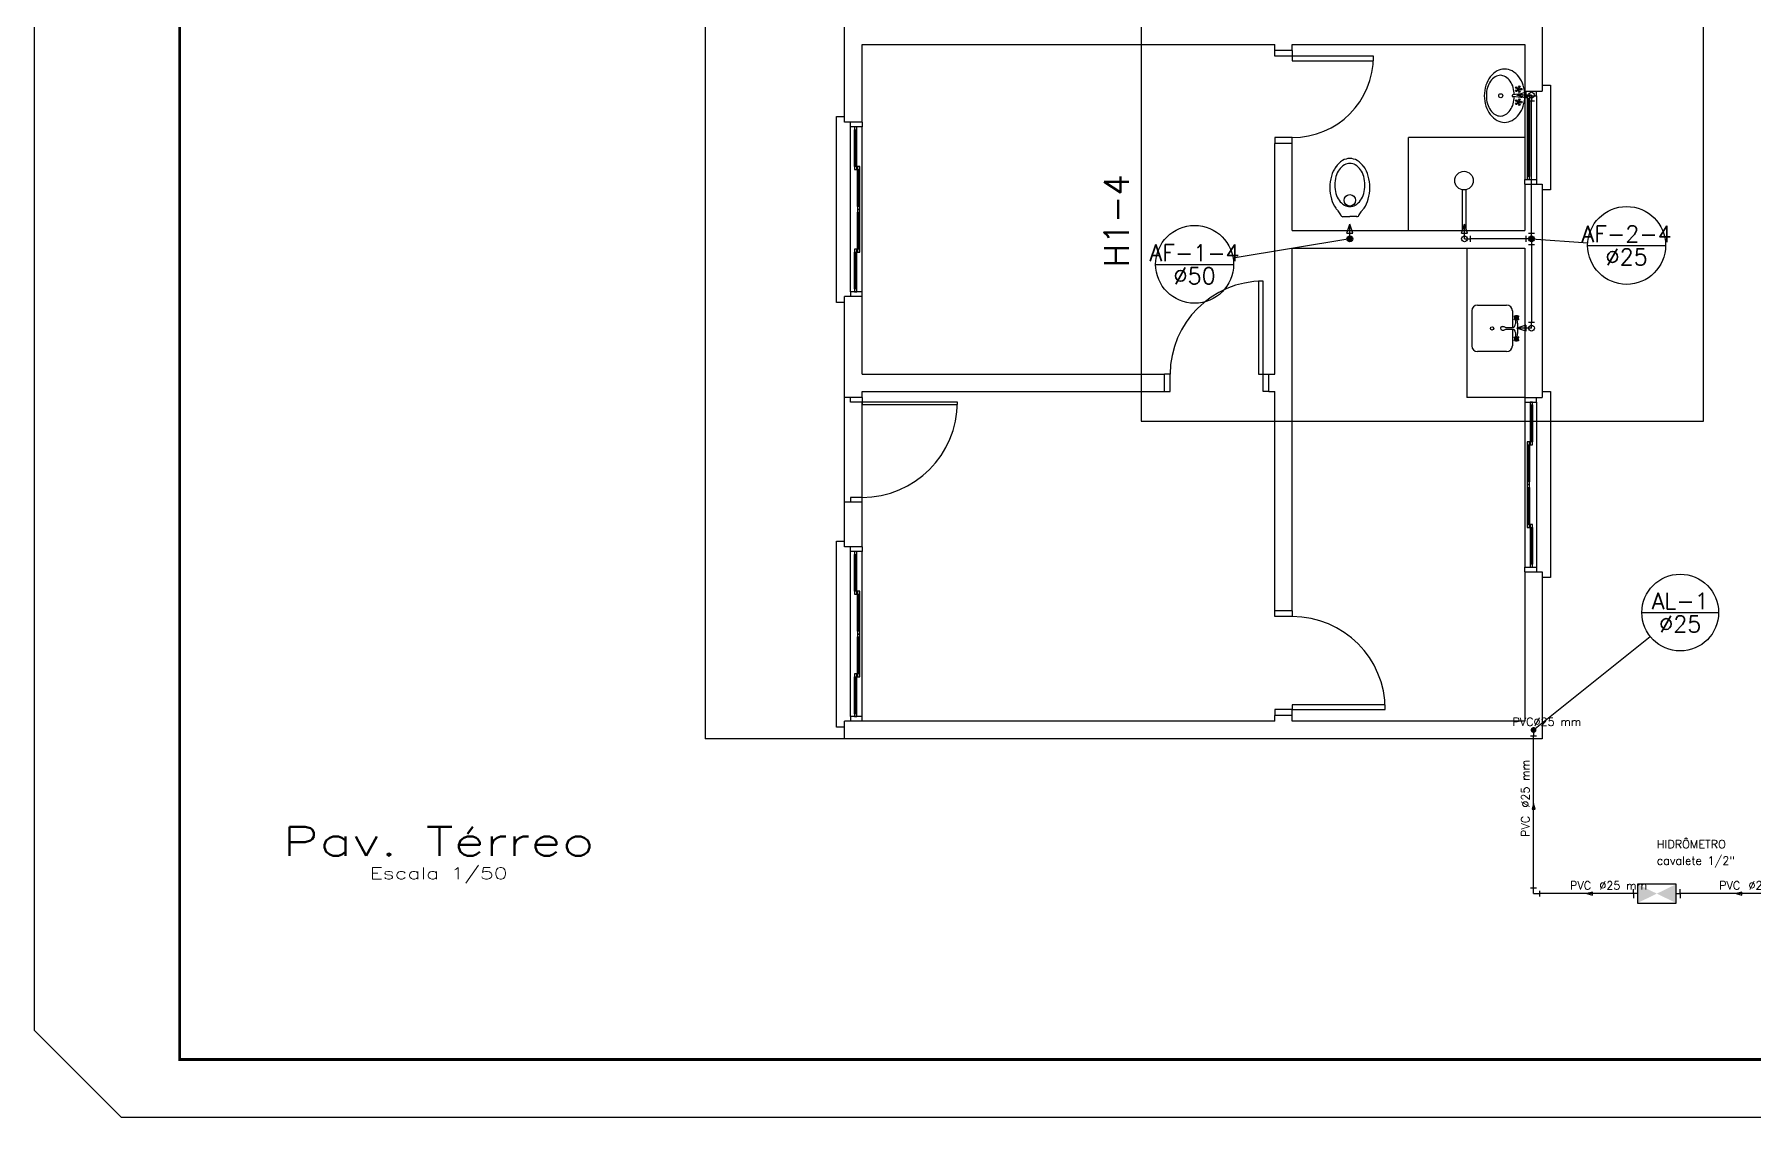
# Model space of a CAD drawing. Extents: x 241 to 398, y 106 to 179.
# Drawn here: x 280.51 to 295.3, y 105.58 to 114.9 of the extents above; entities that cross this region are included whole.
import ezdxf
from ezdxf.enums import TextEntityAlignment as Align

# ---------------------------------------------------------------- set-up
doc = ezdxf.new("R2010")
doc.units = 0
doc.layers.get('0').update_dxf_attribs({"linetype": 'CONTINUOUS'})
for name, color, linetype in [('AF-COLUNAS', 4, 'CONTINUOUS'), ('AF-CONEXÕES_DETALHE', 9, 'CONTINUOUS'), ('AF-INDICAÇÃO_COLUNA', 5, 'CONTINUOUS'), ('AF-TEXTOS_COLUNA', 7, 'CONTINUOUS'), ('AF-TUBOS_DETALHE', 4, 'CONTINUOUS'), ('AL-COLUNAS', 3, 'CONTINUOUS'), ('AL-CONEXÕES', 9, 'CONTINUOUS'), ('AL-INDICAÇÃO_COLUNA', 5, 'CONTINUOUS'), ('AL-SENTIDO_TUBO', 9, 'CONTINUOUS'), ('AL-TEXTOS_COLUNA', 7, 'CONTINUOUS'), ('AL-TEXTOS_CONEXÃO', 7, 'CONTINUOUS'), ('AL-TEXTOS_TUBO', 7, 'CONTINUOUS'), ('AL-TUBOS', 3, 'CONTINUOUS'), ('ALVVISTA', 8, 'CONTINUOUS'), ('DI-DETALHES', 1, 'CONTINUOUS'), ('ESPEC', 7, 'CONTINUOUS'), ('SIMBOLOS', 5, 'CONTINUOUS')]:
    doc.layers.add(name, color=color, linetype=linetype)
doc.styles.add('ARIAL', font='romans.shx')
doc.styles.add('REGUA200', font='romans.shx', dxfattribs={"width": 1.4})
doc.styles.add('REGUA80', font='romans.shx', dxfattribs={"width": 1.4})

# ---------------------------------------------------------------- blocks, each defined once
blk = doc.blocks.new('TITUL2')
at = {"color": 6, "style": 'REGUA200', "width": 1.4}
blk.add_attdef('TITULO', text='', height=5, dxfattribs=at).set_placement((0, 0), align=Align.CENTER)
at = {"color": 0, "style": 'REGUA80', "width": 1.4}
blk.add_attdef('ESCALA', text='', height=2, dxfattribs=at).set_placement((0, -4), align=Align.CENTER)

msp = doc.modelspace()

# ---------------------------------------------------------------- hatches: boundary and pattern name
at = {"layer": 'SIMBOLOS'}
msp.add_hatch(color=256, dxfattribs=at).paths.add_polyline_path([(294.2987, 107.4267), (294.2987, 107.5897), (294.6337, 107.4267), (294.6337, 107.5897)])

# ---------------------------------------------------------------- linework, layer by layer
for p, q in [((280.5132, 106.3321), (280.5132, 119.7103)), ((281.2632, 105.5821), (280.5132, 106.3321)), ((318.8764, 105.5821), (281.2632, 105.5821))]:
    msp.add_line(p, q)
at = {"const_width": 0.0236}
msp.add_lwpolyline([(281.7632, 139.7921), (318.3764, 139.7921), (318.3764, 106.0821), (281.7632, 106.0821)], close=True, dxfattribs=at)
at = {"layer": 'AF-COLUNAS', "const_width": 0.025}
for points in [[(291.8138, 113.1392, 1), (291.8388, 113.1392, 1)], [(293.3758, 113.1392, 1), (293.4008, 113.1392, 1)]]:
    msp.add_lwpolyline(points, format="xyb", close=True, dxfattribs=at)
at = {"layer": 'AF-CONEXÕES_DETALHE', "linetype": 'Continuous'}
for p, q in [((293.3382, 114.3993), (293.2632, 114.3743)), ((293.3382, 114.3493), (293.2632, 114.3743)), ((293.3882, 114.3743), (293.2632, 114.3743)), ((293.3382, 114.3993), (293.3382, 114.3493)), ((293.4132, 114.3243), (293.3632, 114.3243)), ((293.3882, 114.3743), (293.3882, 114.3243)), ((291.8013, 113.1892), (291.8263, 113.2642)), ((291.8513, 113.1892), (291.8263, 113.2642)), ((291.8263, 113.1392), (291.8263, 113.2642)), ((292.7868, 113.1892), (292.8118, 113.2642)), ((292.8368, 113.1892), (292.8118, 113.2642)), ((292.8118, 113.1392), (292.8118, 113.2642)), ((291.8013, 113.1892), (291.8513, 113.1892)), ((292.7868, 113.1892), (292.8368, 113.1892)), ((292.8118, 113.1392), (292.8618, 113.1392)), ((292.8618, 113.1642), (292.8618, 113.1142)), ((293.3383, 113.1642), (293.3383, 113.1142)), ((293.3883, 113.1392), (293.3383, 113.1392)), ((293.3633, 113.1892), (293.4133, 113.1892)), ((293.3883, 113.1392), (293.3883, 113.1892)), ((293.3883, 113.1392), (293.3883, 113.0892)), ((293.3633, 113.0892), (293.4133, 113.0892)), ((293.3383, 112.3963), (293.2633, 112.3713)), ((293.3383, 112.3463), (293.2633, 112.3713)), ((293.3883, 112.3713), (293.2633, 112.3713)), ((293.3383, 112.3963), (293.3383, 112.3463)), ((293.3633, 112.4213), (293.4133, 112.4213)), ((293.3883, 112.3713), (293.3883, 112.4213))]:
    msp.add_line(p, q, dxfattribs=at)
for centre in [(293.3882, 114.3743), (293.3882, 114.3743), (291.8263, 113.1392), (291.8263, 113.1392), (292.8118, 113.1392), (292.8118, 113.1392), (292.8118, 113.1392), (293.3883, 113.1392), (293.3883, 113.1392), (293.3883, 112.3713), (293.3883, 112.3713)]:
    msp.add_circle(centre, 0.025, dxfattribs=at)
at = {"layer": 'AF-INDICAÇÃO_COLUNA'}
for p, q in [((291.8263, 113.1392), (290.8214, 112.9741)), ((293.3883, 113.1392), (293.8719, 113.1056)), ((293.8711, 113.0824), (294.5411, 113.0824)), ((290.1559, 112.9198), (290.8259, 112.9198))]:
    msp.add_line(p, q, dxfattribs=at)
for centre in [(294.2061, 113.0824), (290.4909, 112.9198)]:
    msp.add_circle(centre, 0.335, dxfattribs=at)
at = {"layer": 'AF-TUBOS_DETALHE'}
for p, q in [((293.3882, 114.3743), (293.3882, 114.3743)), ((293.3883, 113.1892), (293.3882, 114.3243)), ((291.8263, 113.1392), (291.8263, 113.1392)), ((291.8263, 113.1392), (291.8263, 113.1392)), ((292.8118, 113.1392), (292.8118, 113.1392)), ((292.8118, 113.1392), (292.8118, 113.1392)), ((293.3383, 113.1392), (292.8618, 113.1392)), ((293.3883, 113.1392), (293.3883, 113.1392)), ((293.3883, 113.1392), (293.3883, 113.1392)), ((293.3883, 113.0892), (293.3883, 112.4213)), ((293.3883, 112.3713), (293.3883, 112.3713))]:
    msp.add_line(p, q, dxfattribs=at)
at = {"layer": 'AL-COLUNAS', "linetype": 'Continuous'}
for p, q in [((293.3808, 108.8654), (293.4308, 108.8654)), ((293.4058, 108.9154), (293.4058, 108.8654))]:
    msp.add_line(p, q, dxfattribs=at)
at = {"layer": 'AL-COLUNAS', "const_width": 0.025}
msp.add_lwpolyline([(293.3933, 108.9154, 1), (293.4183, 108.9154, 1)], format="xyb", close=True, dxfattribs=at)
at = {"layer": 'AL-CONEXÕES', "linetype": 'Continuous'}
for p, q in [((293.3808, 107.5582), (293.4308, 107.5582)), ((293.4058, 107.5082), (293.4058, 107.5582)), ((293.4058, 107.5082), (293.4558, 107.5082)), ((293.4558, 107.5332), (293.4558, 107.4832))]:
    msp.add_line(p, q, dxfattribs=at)
at = {"layer": 'AL-INDICAÇÃO_COLUNA'}
for p, q in [((294.3373, 109.9252), (294.9973, 109.9252)), ((293.4058, 108.9154), (294.4097, 109.7189))]:
    msp.add_line(p, q, dxfattribs=at)
msp.add_circle((294.6673, 109.9252), 0.33, dxfattribs=at)
at = {"layer": 'AL-SENTIDO_TUBO'}
for points in [[(293.4058, 108.2824), (293.3928, 108.2341), (293.4187, 108.2341)], [(293.8654, 107.5082), (293.9137, 107.4953), (293.9137, 107.5212)], [(295.1486, 107.5082), (295.1969, 107.4953), (295.1969, 107.5212)]]:
    msp.add_lwpolyline(points, close=True, dxfattribs=at)
for points in [[(293.4058, 108.1412), (293.4058, 108.2824)], [(294.0066, 107.5082), (293.8654, 107.5082)], [(295.2898, 107.5082), (295.1486, 107.5082)]]:
    msp.add_lwpolyline(points, dxfattribs=at)
at = {"layer": 'AL-TUBOS'}
for p, q in [((293.4058, 108.9154), (293.4058, 108.9154)), ((293.4058, 107.5582), (293.4058, 108.8654)), ((294.2647, 107.5082), (293.4558, 107.5082)), ((295.9722, 107.5082), (294.6677, 107.5082))]:
    msp.add_line(p, q, dxfattribs=at)
at = {"layer": 'ALVVISTA', "linetype": 'Continuous'}
for p in [(286.2808, 138.8399), (287.4808, 108.8403)]:
    msp.add_line(p, (286.2808, 108.8403), dxfattribs=at)
at = {"layer": 'ALVVISTA'}
for p, q in [((293.4808, 116.2449), (293.4808, 114.8849)), ((287.4808, 114.8849), (287.4808, 114.9598)), ((287.4808, 114.1424), (287.4808, 114.8849)), ((293.4808, 114.8849), (293.4808, 114.4098)), ((287.6308, 114.8098), (291.1808, 114.8098)), ((287.6308, 114.1424), (287.6308, 114.8098)), ((291.1808, 114.7599), (291.1808, 114.8098)), ((291.3308, 114.7599), (291.1808, 114.7599)), ((291.1808, 114.7098), (291.1808, 114.7599)), ((291.3308, 114.8098), (293.3308, 114.8098)), ((291.3308, 114.7599), (291.3308, 114.8098)), ((291.3308, 114.7599), (291.3308, 114.7098)), ((293.3308, 114.8098), (293.3308, 114.4098)), ((291.3308, 114.7098), (291.1808, 114.7098)), ((292.0308, 114.7098), (291.3308, 114.7098)), ((291.3308, 114.7098), (291.3308, 114.6698)), ((291.3308, 114.6698), (292.0308, 114.6698)), ((292.0308, 114.6698), (292.0308, 114.7098)), ((293.2793, 114.4409), (293.2768, 114.4324)), ((293.2823, 114.4399), (293.2793, 114.4313)), ((293.4808, 114.4598), (293.5508, 114.4598)), ((293.5508, 114.4598), (293.5508, 113.5598)), ((293.2973, 114.3849), (293.2278, 114.3784)), ((293.2973, 114.3553), (293.2283, 114.3618)), ((293.2628, 114.4338), (293.2703, 114.4283)), ((293.2628, 114.4178), (293.2703, 114.4233)), ((293.2628, 114.3224), (293.2703, 114.3169)), ((293.2628, 114.3063), (293.2703, 114.3118)), ((293.2643, 114.4358), (293.2718, 114.4308)), ((293.2643, 114.4153), (293.2718, 114.4208)), ((293.2643, 114.3248), (293.2718, 114.3193)), ((293.2643, 114.3039), (293.2718, 114.3094)), ((293.2793, 114.4108), (293.2768, 114.4194)), ((293.2793, 114.3293), (293.2768, 114.3208)), ((293.2793, 114.2993), (293.2768, 114.3078)), ((293.2823, 114.4113), (293.2793, 114.4204)), ((293.2823, 114.3289), (293.2793, 114.3198)), ((293.2823, 114.2998), (293.2793, 114.3088)), ((293.2918, 114.4273), (293.2823, 114.4273)), ((293.2918, 114.4243), (293.2823, 114.4243)), ((293.2918, 114.3159), (293.2823, 114.3159)), ((293.2918, 114.3128), (293.2823, 114.3128)), ((293.3308, 114.4098), (293.4808, 114.4098)), ((293.3308, 114.4098), (293.3308, 114.3699)), ((293.3308, 114.3699), (293.3308, 113.6499)), ((293.3308, 114.3699), (293.4308, 114.3699)), ((293.3508, 114.3699), (293.3508, 114.3449)), ((293.3708, 114.3699), (293.3508, 114.3699)), ((293.3508, 114.3449), (293.3508, 113.6748)), ((293.3508, 114.3449), (293.3708, 114.3449)), ((293.3608, 114.3449), (293.3608, 113.6748)), ((293.3708, 114.3449), (293.3708, 114.3699)), ((293.3708, 114.3449), (293.3708, 113.6748)), ((293.4308, 114.3699), (293.4308, 114.4098)), ((293.4308, 114.3699), (293.4308, 113.6499)), ((287.4108, 112.5923), (287.4108, 114.1923)), ((287.4108, 114.1923), (287.4808, 114.1923)), ((287.6308, 114.1424), (287.4808, 114.1424)), ((287.5308, 114.1024), (287.5308, 114.1424)), ((287.6308, 114.1424), (287.6308, 114.1024)), ((287.6308, 114.1024), (287.5308, 114.1024)), ((287.5308, 112.6824), (287.5308, 114.1024)), ((287.5658, 114.1024), (287.5658, 114.0773)), ((287.5858, 114.1024), (287.5658, 114.1024)), ((287.5658, 113.7599), (287.5658, 114.0773)), ((287.5658, 114.0773), (287.5858, 114.0773)), ((287.5758, 113.7599), (287.5758, 114.0773)), ((287.5858, 114.0773), (287.5858, 114.1024)), ((287.5858, 113.7599), (287.5858, 114.0773)), ((287.6308, 112.6824), (287.6308, 114.1024)), ((291.3308, 114.0099), (291.1808, 114.0099)), ((291.1808, 114.0099), (291.1808, 113.9598)), ((291.3308, 113.9598), (291.3308, 114.0099)), ((293.3308, 114.0099), (292.3308, 114.0099)), ((292.3308, 113.2098), (292.3308, 114.0099)), ((291.1808, 113.1349), (291.1808, 113.9598)), ((291.3308, 113.9598), (291.1808, 113.9598)), ((291.3308, 113.2098), (291.3308, 113.9598)), ((287.5858, 113.7599), (287.5658, 113.7599)), ((287.5658, 113.7599), (287.5658, 113.7349)), ((287.5658, 113.7349), (287.5858, 113.7349)), ((287.5858, 113.7349), (287.5858, 113.7599)), ((287.5908, 113.7599), (287.5908, 113.7349)), ((287.6108, 113.7599), (287.5908, 113.7599)), ((287.5908, 113.4173), (287.5908, 113.7349)), ((287.5908, 113.7349), (287.6108, 113.7349)), ((287.6008, 113.4173), (287.6008, 113.7349)), ((287.6108, 113.7349), (287.6108, 113.7599)), ((287.6108, 113.4173), (287.6108, 113.7349)), ((292.7928, 113.5598), (292.7928, 113.2098)), ((292.8228, 113.5598), (292.8228, 113.2098)), ((293.3308, 113.6099), (293.3308, 113.6499)), ((293.3308, 113.6499), (293.4308, 113.6499)), ((293.3308, 113.6099), (293.3308, 113.2098)), ((293.3308, 113.6099), (293.4808, 113.6099)), ((293.3708, 113.6748), (293.3508, 113.6748)), ((293.3508, 113.6748), (293.3508, 113.6499)), ((293.3508, 113.6499), (293.3708, 113.6499)), ((293.3708, 113.6499), (293.3708, 113.6748)), ((293.4308, 113.6499), (293.4308, 113.6099)), ((293.4808, 113.6099), (293.4808, 113.1349)), ((293.5508, 113.5598), (293.4808, 113.5598)), ((287.6108, 113.4173), (287.5908, 113.4173)), ((287.5908, 113.4173), (287.5908, 113.3924)), ((287.6108, 113.3924), (287.6108, 113.4173)), ((287.5908, 113.3924), (287.6108, 113.3924)), ((287.5908, 113.3924), (287.5908, 113.3674)), ((287.6108, 113.3924), (287.5908, 113.3924)), ((287.5908, 113.0498), (287.5908, 113.3674)), ((287.5908, 113.3674), (287.6108, 113.3674)), ((287.6008, 113.0498), (287.6008, 113.3674)), ((287.6108, 113.3674), (287.6108, 113.3924)), ((287.6108, 113.0498), (287.6108, 113.3674)), ((291.7668, 113.3299), (291.8263, 113.3299)), ((291.8858, 113.3299), (291.8263, 113.3299)), ((291.1808, 111.9754), (291.1808, 113.1349)), ((291.3308, 113.2098), (293.3308, 113.2098)), ((293.4808, 113.1349), (293.4808, 111.7753)), ((287.5658, 113.0498), (287.5658, 113.0249)), ((287.5858, 113.0498), (287.5658, 113.0498)), ((287.5658, 112.7078), (287.5658, 113.0249)), ((287.5658, 113.0249), (287.5858, 113.0249)), ((287.5758, 112.7078), (287.5758, 113.0249)), ((287.5858, 113.0249), (287.5858, 113.0498)), ((287.5858, 112.7078), (287.5858, 113.0249)), ((287.6108, 113.0498), (287.5908, 113.0498)), ((287.5908, 113.0498), (287.5908, 113.0249)), ((287.5908, 113.0249), (287.6108, 113.0249)), ((287.6108, 113.0249), (287.6108, 113.0498)), ((291.3308, 113.0598), (293.3308, 113.0598)), ((291.3308, 111.9003), (291.3308, 113.0598)), ((292.8308, 113.0598), (292.8308, 111.7753)), ((293.3308, 113.0598), (293.3308, 111.7753)), ((287.6308, 112.6824), (287.5308, 112.6824)), ((287.5308, 112.6824), (287.5308, 112.6424)), ((287.5858, 112.7078), (287.5658, 112.7078)), ((287.5658, 112.7078), (287.5658, 112.6824)), ((287.5658, 112.6824), (287.5858, 112.6824)), ((287.5858, 112.6824), (287.5858, 112.7078)), ((287.6308, 112.6424), (287.6308, 112.6824)), ((291.0408, 112.7749), (291.0408, 111.9754)), ((291.0808, 112.7749), (291.0408, 112.7749)), ((291.0808, 111.9754), (291.0808, 112.7749)), ((287.4808, 112.5923), (287.4108, 112.5923)), ((287.6308, 112.6424), (287.4808, 112.6424)), ((287.4808, 111.9003), (287.4808, 112.6424)), ((287.6308, 111.9754), (287.6308, 112.6424)), ((292.8743, 112.5194), (292.8743, 112.2193)), ((292.9243, 112.5693), (293.1738, 112.5693)), ((293.2238, 112.5194), (293.2238, 112.3774)), ((293.1363, 112.3849), (293.1513, 112.3849)), ((293.1513, 112.3849), (293.1663, 112.3774)), ((293.1663, 112.3774), (293.2213, 112.3774)), ((293.2463, 112.4648), (293.2518, 112.4593)), ((293.2518, 112.4593), (293.2463, 112.4533)), ((293.2513, 112.4429), (293.2513, 112.4074)), ((293.2533, 112.4723), (293.2588, 112.4663)), ((293.2588, 112.4523), (293.2533, 112.4464)), ((293.2588, 112.4663), (293.2648, 112.4723)), ((293.2588, 112.4523), (293.2648, 112.4468)), ((293.2663, 112.4593), (293.2723, 112.4653)), ((293.2663, 112.4593), (293.2718, 112.4533)), ((293.1363, 112.3548), (293.1513, 112.3548)), ((293.1513, 112.3548), (293.1663, 112.3623)), ((293.1663, 112.3623), (293.2213, 112.3623)), ((293.2238, 112.3623), (293.2238, 112.2193)), ((293.2518, 112.2794), (293.2458, 112.2733)), ((293.2463, 112.2853), (293.2518, 112.2794)), ((293.2513, 112.3323), (293.2513, 112.2964)), ((293.2588, 112.2723), (293.2528, 112.2664)), ((293.2533, 112.2923), (293.2588, 112.2863)), ((293.2588, 112.2863), (293.2648, 112.2923)), ((293.2588, 112.2723), (293.2648, 112.2668)), ((293.2658, 112.2794), (293.2723, 112.2853)), ((293.2658, 112.2794), (293.2718, 112.2739)), ((293.1738, 112.1694), (292.9243, 112.1694)), ((287.6308, 111.9754), (290.2308, 111.9754)), ((290.2308, 111.8254), (290.2308, 111.9754)), ((290.2808, 111.9754), (290.2308, 111.9754)), ((290.2808, 111.8254), (290.2808, 111.9754)), ((291.0408, 111.9754), (291.0808, 111.9754)), ((291.0808, 111.8254), (291.0808, 111.9754)), ((291.0808, 111.9754), (291.1308, 111.9754)), ((291.1308, 111.9754), (291.1808, 111.9754)), ((291.1308, 111.8254), (291.1308, 111.9754)), ((287.4808, 111.7753), (287.4808, 111.9003)), ((287.6308, 111.8254), (290.2308, 111.8254)), ((287.6308, 111.7753), (287.6308, 111.8254)), ((290.2308, 111.8254), (290.2808, 111.8254)), ((291.1308, 111.8254), (291.0808, 111.8254)), ((291.1308, 111.8254), (291.1808, 111.8254)), ((291.1808, 109.9403), (291.1808, 111.8254)), ((291.3308, 109.9403), (291.3308, 111.9003)), ((293.4808, 111.8254), (293.5508, 111.8254)), ((293.5508, 111.8254), (293.5508, 110.2254)), ((287.6308, 111.7753), (287.4808, 111.7753)), ((287.4808, 110.8753), (287.4808, 111.7753)), ((287.4808, 111.7753), (287.4808, 111.7753)), ((287.5308, 111.7353), (287.5308, 111.7753)), ((287.6308, 111.7353), (287.5308, 111.7353)), ((287.6308, 111.7753), (287.6308, 111.7353)), ((287.6308, 110.9153), (287.6308, 111.7353)), ((288.4508, 111.7353), (287.6308, 111.7353)), ((287.6308, 111.7353), (287.6308, 111.7153)), ((287.6308, 111.7153), (288.4508, 111.7153)), ((288.4508, 111.7153), (288.4508, 111.7353)), ((293.3308, 111.7753), (292.8308, 111.7753)), ((293.3308, 111.7753), (293.4808, 111.7753)), ((293.3308, 111.7753), (293.3308, 111.7353)), ((293.3308, 111.7353), (293.3308, 110.3153)), ((293.3308, 111.7353), (293.4308, 111.7353)), ((293.3758, 111.7353), (293.3758, 111.7104)), ((293.3958, 111.7353), (293.3758, 111.7353)), ((293.3758, 111.7104), (293.3758, 111.3928)), ((293.3758, 111.7104), (293.3958, 111.7104)), ((293.3858, 111.7104), (293.3858, 111.3928)), ((293.3958, 111.7104), (293.3958, 111.7353)), ((293.3958, 111.7104), (293.3958, 111.3928)), ((293.4308, 111.7353), (293.4308, 111.7753)), ((293.4308, 111.7353), (293.4308, 110.3153)), ((293.3508, 111.3928), (293.3508, 111.3678)), ((293.3708, 111.3928), (293.3508, 111.3928)), ((293.3508, 111.3678), (293.3508, 111.0503)), ((293.3508, 111.3678), (293.3708, 111.3678)), ((293.3608, 111.3678), (293.3608, 111.0503)), ((293.3708, 111.3678), (293.3708, 111.3928)), ((293.3708, 111.3678), (293.3708, 111.0503)), ((293.3958, 111.3928), (293.3758, 111.3928)), ((293.3758, 111.3928), (293.3758, 111.3678)), ((293.3758, 111.3678), (293.3958, 111.3678)), ((293.3958, 111.3678), (293.3958, 111.3928)), ((293.3708, 111.0503), (293.3508, 111.0503)), ((293.3508, 111.0503), (293.3508, 111.0253)), ((293.3708, 111.0253), (293.3708, 111.0503)), ((287.6308, 110.9153), (287.5308, 110.9153)), ((287.5308, 110.9153), (287.5308, 110.8753)), ((287.6308, 110.8753), (287.6308, 110.9153)), ((293.3508, 111.0253), (293.3508, 111.0003)), ((293.3708, 111.0253), (293.3508, 111.0253)), ((293.3508, 111.0253), (293.3708, 111.0253)), ((293.3508, 111.0003), (293.3508, 110.6828)), ((293.3508, 111.0003), (293.3708, 111.0003)), ((293.3608, 111.0003), (293.3608, 110.6828)), ((293.3708, 111.0003), (293.3708, 111.0253)), ((293.3708, 111.0003), (293.3708, 110.6828)), ((287.6308, 110.8753), (287.4808, 110.8753)), ((287.4808, 110.4904), (287.4808, 110.8753)), ((287.4808, 110.8753), (287.4808, 110.8753)), ((287.6308, 110.4904), (287.6308, 110.8753)), ((293.3708, 110.6828), (293.3508, 110.6828)), ((293.3508, 110.6828), (293.3508, 110.6578)), ((293.3508, 110.6578), (293.3708, 110.6578)), ((293.3708, 110.6578), (293.3708, 110.6828)), ((293.3758, 110.6828), (293.3758, 110.6578)), ((293.3958, 110.6828), (293.3758, 110.6828)), ((293.3758, 110.6578), (293.3758, 110.3403)), ((293.3758, 110.6578), (293.3958, 110.6578)), ((293.3858, 110.6578), (293.3858, 110.3403)), ((293.3958, 110.6578), (293.3958, 110.6828)), ((293.3958, 110.6578), (293.3958, 110.3403)), ((287.4108, 108.9403), (287.4108, 110.5403)), ((287.4108, 110.5403), (287.4808, 110.5403)), ((287.6308, 110.4904), (287.4808, 110.4904)), ((287.5308, 110.4504), (287.5308, 110.4904)), ((287.6308, 110.4504), (287.5308, 110.4504)), ((287.5308, 109.0304), (287.5308, 110.4504)), ((287.5658, 110.4504), (287.5658, 110.4253)), ((287.5858, 110.4504), (287.5658, 110.4504)), ((287.5858, 110.4253), (287.5858, 110.4504)), ((287.6308, 110.4904), (287.6308, 110.4504)), ((287.6308, 109.0304), (287.6308, 110.4504)), ((287.5658, 110.1079), (287.5658, 110.4253)), ((287.5658, 110.4253), (287.5858, 110.4253)), ((287.5758, 110.1079), (287.5758, 110.4253)), ((287.5858, 110.1079), (287.5858, 110.4253)), ((293.3308, 110.2753), (293.3308, 110.3153)), ((293.3308, 110.3153), (293.4308, 110.3153)), ((293.3958, 110.3403), (293.3758, 110.3403)), ((293.3758, 110.3403), (293.3758, 110.3153)), ((293.3758, 110.3153), (293.3958, 110.3153)), ((293.3958, 110.3153), (293.3958, 110.3403)), ((293.4308, 110.3153), (293.4308, 110.2753)), ((293.3308, 110.2753), (293.3308, 108.9904)), ((293.3308, 110.2753), (293.4808, 110.2753)), ((293.4808, 110.2753), (293.4808, 108.8403)), ((293.5508, 110.2254), (293.4808, 110.2254)), ((287.5858, 110.1079), (287.5658, 110.1079)), ((287.5658, 110.1079), (287.5658, 110.0828)), ((287.5658, 110.0828), (287.5858, 110.0828)), ((287.5858, 110.0828), (287.5858, 110.1079)), ((287.5908, 110.1079), (287.5908, 110.0828)), ((287.6108, 110.1079), (287.5908, 110.1079)), ((287.5908, 109.7653), (287.5908, 110.0828)), ((287.5908, 110.0828), (287.6108, 110.0828)), ((287.6008, 109.7653), (287.6008, 110.0828)), ((287.6108, 110.0828), (287.6108, 110.1079)), ((287.6108, 109.7653), (287.6108, 110.0828)), ((291.1808, 109.8903), (291.1808, 109.9403)), ((291.3308, 109.9403), (291.1808, 109.9403)), ((291.3308, 109.8903), (291.1808, 109.8903)), ((291.3308, 109.9403), (291.3308, 109.8903)), ((287.6108, 109.7653), (287.5908, 109.7653)), ((287.5908, 109.7653), (287.5908, 109.7404)), ((287.5908, 109.7404), (287.6108, 109.7404)), ((287.5908, 109.7404), (287.5908, 109.7153)), ((287.6108, 109.7404), (287.5908, 109.7404)), ((287.5908, 109.3979), (287.5908, 109.7153)), ((287.5908, 109.7153), (287.6108, 109.7153)), ((287.6008, 109.3979), (287.6008, 109.7153)), ((287.6108, 109.7404), (287.6108, 109.7653)), ((287.6108, 109.7153), (287.6108, 109.7404)), ((287.6108, 109.3979), (287.6108, 109.7153)), ((287.5658, 109.3979), (287.5658, 109.3729)), ((287.5858, 109.3979), (287.5658, 109.3979)), ((287.5658, 109.0553), (287.5658, 109.3729)), ((287.5658, 109.3729), (287.5858, 109.3729)), ((287.5758, 109.0553), (287.5758, 109.3729)), ((287.5858, 109.3729), (287.5858, 109.3979)), ((287.5858, 109.0553), (287.5858, 109.3729)), ((287.6108, 109.3979), (287.5908, 109.3979)), ((287.5908, 109.3979), (287.5908, 109.3729)), ((287.5908, 109.3729), (287.6108, 109.3729)), ((287.6108, 109.3729), (287.6108, 109.3979)), ((292.1308, 109.1304), (291.3308, 109.1304)), ((291.3308, 109.1304), (291.3308, 109.0903)), ((292.1308, 109.0903), (292.1308, 109.1304)), ((287.6308, 108.9904), (287.4808, 108.9904)), ((287.4808, 108.8403), (287.4808, 108.9904)), ((287.6308, 109.0304), (287.5308, 109.0304)), ((287.5308, 109.0304), (287.5308, 108.9904)), ((287.5858, 109.0553), (287.5658, 109.0553)), ((287.5658, 109.0553), (287.5658, 109.0304)), ((287.5658, 109.0304), (287.5858, 109.0304)), ((287.5858, 109.0304), (287.5858, 109.0553)), ((287.6308, 108.9904), (287.6308, 109.0304)), ((291.1808, 108.9904), (287.6308, 108.9904)), ((287.6308, 108.9904), (287.6308, 108.9904)), ((291.3308, 109.0903), (291.1808, 109.0903)), ((291.1808, 109.0903), (291.1808, 109.0403)), ((291.1808, 108.9904), (291.1808, 109.0403)), ((291.3308, 109.0403), (291.1808, 109.0403)), ((291.3308, 109.0903), (292.1308, 109.0903)), ((291.3308, 109.0403), (291.3308, 109.0903)), ((291.3308, 108.9904), (291.3308, 109.0403)), ((293.3308, 108.9904), (291.3308, 108.9904)), ((287.4808, 108.9403), (287.4108, 108.9403)), ((291.2558, 108.8403), (287.4808, 108.8403)), ((293.4808, 108.8403), (291.2558, 108.8403))]:
    msp.add_line(p, q, dxfattribs=at)
for centre, radius in [((293.2578, 114.4393), 0.00738), ((293.2833, 114.4474), 0.00738), ((293.1238, 114.3699), 0.0175), ((293.2578, 114.4123), 0.00738), ((293.2578, 114.3278), 0.00738), ((293.2578, 114.3009), 0.00738), ((293.2763, 114.4259), 0.00633), ((293.2763, 114.3143), 0.00633), ((293.2833, 114.4044), 0.00738), ((293.2833, 114.3358), 0.00738), ((293.2833, 114.2928), 0.00738), ((293.2988, 114.4259), 0.00738), ((293.2988, 114.3143), 0.00738), ((292.8078, 113.6398), 0.08), ((291.8263, 113.4703), 0.0493), ((293.0493, 112.3693), 0.0143), ((293.2468, 112.4474), 0.0062), ((293.2473, 112.4713), 0.0062), ((293.2588, 112.4593), 0.00507), ((293.2708, 112.4718), 0.0062), ((293.2708, 112.4474), 0.0062), ((293.2468, 112.2913), 0.0062), ((293.2468, 112.2674), 0.0062), ((293.2588, 112.2794), 0.00507), ((293.2708, 112.2918), 0.0062), ((293.2708, 112.2674), 0.0062)]:
    msp.add_circle(centre, radius, dxfattribs=at)
for centre, radius, start, end in [((291.3308, 114.7098), 0.7, 270, 0), ((293.1568, 114.4653), 0.1339, 90, 118.5825), ((293.1568, 114.4653), 0.1339, 61.4175, 90), ((293.2828, 114.3699), 0.3004, 162.51997, 180), ((293.2208, 114.3893), 0.2355, 142.75522, 162.51997), ((293.2533, 114.3699), 0.2533, 164.0842, 180), ((293.1878, 114.3888), 0.1854, 145.45543, 164.0842), ((293.1818, 114.4194), 0.1861, 118.5825, 142.75522), ((293.1463, 114.4173), 0.1351, 121.03453, 145.45543), ((293.1203, 114.4608), 0.0845, 90, 121.03453), ((293.1203, 114.4608), 0.0845, 58.96547, 90), ((293.0943, 114.4173), 0.1351, 34.54458, 58.96547), ((293.0528, 114.3888), 0.1854, 15.91581, 34.54458), ((293.1318, 114.4194), 0.1861, 37.24478, 61.4175), ((292.9873, 114.3699), 0.2533, 2.10218, 15.91581), ((293.0923, 114.3893), 0.2355, 17.48004, 37.24478), ((293.0303, 114.3699), 0.3004, 0, 17.48004), ((293.2828, 114.3699), 0.3004, 180, 197.48004), ((293.2533, 114.3699), 0.2533, 180, 195.9158), ((293.1878, 114.3514), 0.1854, 195.9158, 214.54457), ((293.0528, 114.3514), 0.1854, 325.45544, 344.0842), ((293.2288, 114.3699), 0.00813, 95.42869, 264.73569), ((292.9873, 114.3699), 0.2533, 344.0842, 357.89783), ((293.2988, 114.3699), 0.0148, 264.41656, 95.89136), ((293.0303, 114.3699), 0.3004, 342.51996, 0), ((293.2208, 114.3504), 0.2355, 197.48004, 217.24481), ((293.1818, 114.3208), 0.1861, 217.24481, 241.41751), ((293.1463, 114.3228), 0.1351, 214.54457, 238.96549), ((293.1203, 114.2794), 0.0845, 238.96549, 270), ((293.1568, 114.2749), 0.1339, 241.41751, 270), ((293.1203, 114.2794), 0.0845, 270, 301.03455), ((293.1568, 114.2749), 0.1339, 270, 298.58249), ((293.0943, 114.3228), 0.1351, 301.03455, 325.45544), ((293.1318, 114.3208), 0.1861, 298.58249, 322.75525), ((293.0923, 114.3504), 0.2355, 322.75525, 342.51996), ((291.9228, 113.6069), 0.2648, 145.45543, 164.0842), ((291.8633, 113.6473), 0.1931, 121.03453, 145.45543), ((291.8948, 113.6213), 0.1957, 145.04204, 163.84988), ((291.8528, 113.6503), 0.1445, 120.646, 145.04204), ((291.8263, 113.7093), 0.1207, 90, 121.03453), ((291.8263, 113.6953), 0.0924, 90, 120.646), ((291.8263, 113.7093), 0.1207, 58.96547, 90), ((291.8263, 113.6953), 0.0924, 59.354, 90), ((291.7993, 113.6503), 0.1445, 34.95798, 59.354), ((291.7888, 113.6473), 0.1931, 34.54458, 58.96547), ((291.7573, 113.6213), 0.1957, 16.15011, 34.95798), ((291.7298, 113.6069), 0.2648, 15.91581, 34.54458), ((292.0158, 113.5799), 0.3619, 164.0842, 180), ((292.0158, 113.5799), 0.3619, 180, 195.9158), ((291.9608, 113.6018), 0.2648, 163.84988, 180), ((291.9608, 113.6018), 0.2648, 180, 196.15013), ((291.6913, 113.6018), 0.2648, 0, 16.15011), ((291.6913, 113.6018), 0.2648, 343.84988, 0), ((291.6363, 113.5799), 0.3619, 0, 15.91581), ((291.6363, 113.5799), 0.3619, 344.0842, 0), ((291.9228, 113.5533), 0.2648, 195.9158, 214.54457), ((291.8633, 113.5129), 0.1931, 214.54457, 223.89964), ((291.8948, 113.5828), 0.1957, 196.15013, 214.95798), ((291.8528, 113.5533), 0.1445, 214.95798, 239.354), ((291.8263, 113.5083), 0.0924, 239.354, 270), ((291.8263, 113.5083), 0.0924, 270, 300.646), ((291.7993, 113.5533), 0.1445, 300.646, 325.04202), ((291.7573, 113.5828), 0.1957, 325.04202, 343.84988), ((291.7888, 113.5129), 0.1931, 316.43506, 325.45544), ((291.7298, 113.5533), 0.2648, 325.45544, 344.0842), ((291.6088, 113.2718), 0.1576, 27.89368, 42.68741), ((291.7668, 113.3498), 0.02, 186.21104, 270), ((291.8858, 113.3498), 0.02, 270, 353.789), ((292.0438, 113.2718), 0.1576, 137.31259, 152.10634), ((291.0808, 111.9754), 0.8, 90, 180), ((292.9243, 112.5194), 0.05, 90, 180), ((293.1738, 112.5194), 0.05, 0, 90), ((293.1363, 112.3699), 0.015, 90, 270), ((293.2213, 112.4074), 0.03, 270, 0), ((293.2563, 112.4593), 0.0156, 151.28233, 208.71767), ((293.2593, 112.4549), 0.0229, 71.72559, 109.7467), ((292.6368, 112.3693), 0.6339, 353.3446, 6.65547), ((293.2623, 112.4598), 0.0153, 329.57178, 30.42821), ((293.2213, 112.3323), 0.03, 0, 90), ((293.2563, 112.2794), 0.0156, 151.28233, 208.71767), ((293.2588, 112.2798), 0.0188, 245.24622, 293.3183), ((293.2618, 112.2798), 0.0153, 329.57178, 30.42821), ((292.9243, 112.2193), 0.05, 180, 270), ((293.1738, 112.2193), 0.05, 270, 0), ((287.6308, 111.7353), 0.82, 270, 0), ((291.3308, 109.0903), 0.8, 0, 90)]:
    msp.add_arc(centre, radius, start, end, dxfattribs=at)
at = {"layer": 'DI-DETALHES'}
msp.add_lwpolyline([(294.8674, 111.57), (294.8674, 115.0176), (290.0304, 115.0176), (290.0304, 111.57), (294.8674, 111.57)], dxfattribs=at)
at = {"layer": 'SIMBOLOS'}
for p, q in [((294.2647, 107.5082), (294.2647, 107.5462)), ((294.2647, 107.5082), (294.2647, 107.4702)), ((294.2987, 107.5082), (294.2647, 107.5082)), ((294.6337, 107.5082), (294.6677, 107.5082)), ((294.6677, 107.5082), (294.6677, 107.5462)), ((294.6677, 107.5082), (294.6677, 107.4702))]:
    msp.add_line(p, q, dxfattribs=at)
msp.add_lwpolyline([(294.2987, 107.4267), (294.6337, 107.4267), (294.6337, 107.5897), (294.2987, 107.5897), (294.2987, 107.4267)], dxfattribs=at)

# ---------------------------------------------------------------- block references
at = {"layer": 'ESPEC', "xscale": 0.05, "yscale": 0.05, "zscale": 0.05}
msp.add_blockref('TITUL2', (283.9902, 107.8329, -3.35), dxfattribs=at).add_auto_attribs({'TITULO': 'Pav. Térreo', 'ESCALA': 'Escala 1/50'})

# ---------------------------------------------------------------- texts
at = {"layer": 'AF-TEXTOS_COLUNA', "style": 'ARIAL'}
for s, p in [('AF-2-4', (294.2061, 113.1106)), ('AF-1-4', (290.4909, 112.948)), ('%%c25', (294.2061, 112.9129)), ('%%c50', (290.4909, 112.7503))]:
    msp.add_text(s, height=0.1412, dxfattribs=at).set_placement(p, align=Align.CENTER)
at = {"layer": 'AL-TEXTOS_COLUNA', "style": 'ARIAL'}
for s, p in [('AL-1', (294.6673, 109.9534)), ('%%c25', (294.6673, 109.7557))]:
    msp.add_text(s, height=0.1412, dxfattribs=at).set_placement(p, align=Align.CENTER)
at = {"layer": 'AL-TEXTOS_CONEXÃO', "style": 'ARIAL'}
for s, p in [('HIDRÔMETRO', (294.4662, 107.8979)), ('cavalete 1/2"', (294.4662, 107.7567))]:
    msp.add_text(s, height=0.0706, dxfattribs=at).set_placement(p)
at = {"layer": 'AL-TEXTOS_TUBO', "style": 'ARIAL'}
for p in [(293.4058, 108.9506), (293.9007, 107.5435), (295.1839, 107.5435)]:
    msp.add_text('PVC', height=0.0706, dxfattribs=at).set_placement(p, align=Align.RIGHT)
for p in [(293.4058, 108.9506), (293.9713, 107.5435), (295.2545, 107.5435)]:
    msp.add_text('%%c25 mm', height=0.0706, dxfattribs=at).set_placement(p)
msp.add_text('%%c25 mm', height=0.0706, rotation=90, dxfattribs=at).set_placement((293.3705, 108.2471))
msp.add_text('PVC', height=0.0706, rotation=90, dxfattribs=at).set_placement((293.3705, 108.1765), align=Align.RIGHT)
at = {"layer": 'DI-DETALHES', "style": 'ARIAL'}
msp.add_text('H1-4', height=0.2118, rotation=90, dxfattribs=at).set_placement((289.9245, 113.2938), align=Align.CENTER)

doc.saveas('drawing.dxf')
